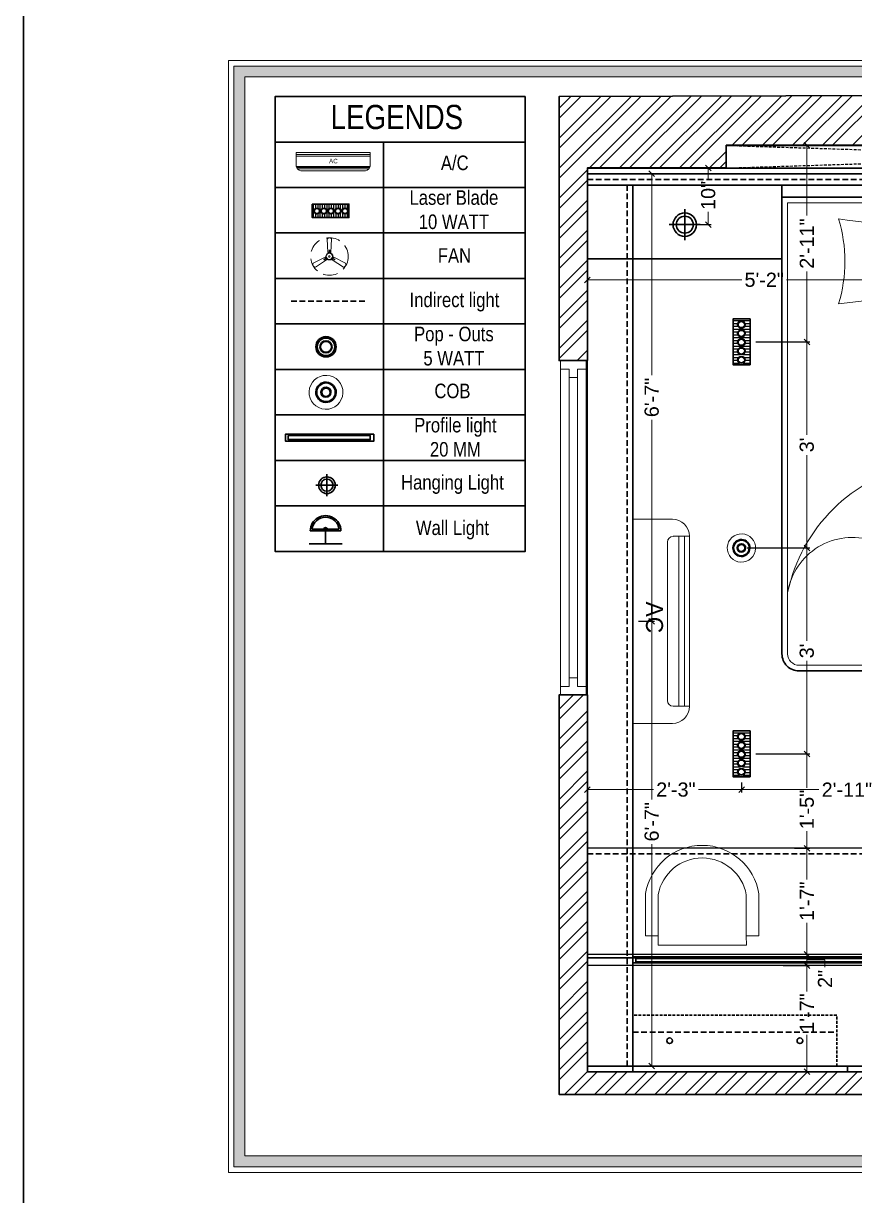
# Model space of a CAD drawing. Header units: millimetres. Extents: x 133760 to 136133, y -184957 to -182282.
# Drawn here: x 133760.1 to 133906.8, y -184269.1 to -184062.2 of the extents above; entities that cross this region are included whole.
import ezdxf

# ---------------------------------------------------------------- set-up
doc = ezdxf.new("R2010")
doc.units = ezdxf.units.MM
doc.header["$MEASUREMENT"] = 0
doc.header["$PDMODE"] = 35
for name, pattern in [('00 . GROUND FLOOR$0$DASHED', [0.75, 0.5, -0.25]), ('DASHED', [0.75, 0.5, -0.25]), ('DASHEDX2', [1.5, 1, -0.5])]:
    doc.linetypes.add(name, pattern=pattern)
doc.layers.get('Defpoints').update_dxf_attribs({"color": 220})
doc.layers.add('AR HATCH-7', color=7, linetype='Continuous')
for name, color, linetype, lineweight in [('dim05', 1, 'Continuous', 13), ('Dimension', 10, 'DASHEDX2', 20), ('Electrical', 84, 'Continuous', 30), ('ELEVATION ( SPIRAL STAIR )', 250, 'Continuous', 9), ('FUR1', 1, 'Continuous', 0), ('FURNITURE', 32, 'Continuous', 9), ('furniture 1', 32, 'Continuous', 30), ('GF FALSE CEILING', 6, 'Continuous', 35), ('SECOND FLOOR', 7, 'Continuous', 9), ('Text', 7, 'Continuous', 15), ('wall', 7, 'Continuous', 30)]:
    doc.layers.add(name, color=color, linetype=linetype, lineweight=lineweight)
doc.styles.add('Arial', font='arial.ttf')
doc.styles.get("Standard").update_dxf_attribs({"font": 'arial.ttf', "height": 6})
doc.styles.add('style4', font='ARIALN.TTF')
doc.styles.add('TEXT', font='eurr____.ttf')
doc.dimstyles.new('ISO-25', dxfattribs={"dimtxt": 2.5, "dimasz": 1, "dimexe": 0.5, "dimexo": 1, "dimtad": 0, "dimdec": 0, "dimlunit": 4, "dimtxsty": 'Arial', "dimblk": 'OBLIQUE', "dimcen": 2.5, "dimclrd": 1, "dimclre": 1, "dimclrt": 5, "dimadec": 0, "dimazin": 0, "dimtfac": 1, "dimtdec": 0, "dimtmove": 0, "dimatfit": 3, "dimfxl": 1, "dimtfillclr": 5, "dimlwd": -1, "dimarcsym": 0})

# ---------------------------------------------------------------- blocks, each defined once
blk = doc.blocks.new('ceili')
at = {"color": 9, "lineweight": 9, "true_color": 0xc7c8ca}
for points in [[(133614.58, -184321.39), (133614.58, -184322.84), (133664.41, -184322.84), (133664.41, -184321.39)], [(133626.28, -184322.84), (133626.28, -184323.79), (133652.72, -184323.79), (133652.72, -184322.84)]]:
    blk.add_lwpolyline(points, close=True, dxfattribs=at)
at = {"layer": 'ELEVATION ( SPIRAL STAIR )', "color": 9, "true_color": 0xc7c8ca}
blk.add_lwpolyline([(133674.11, -184317.31), (133707.11, -184317.31), (133707.11, -184316.31), (133674.11, -184316.31)], close=True, dxfattribs=at)
at = {"layer": 'FURNITURE', "color": 9, "linetype": '00 . GROUND FLOOR$0$DASHED', "lineweight": 25, "true_color": 0xc7c8ca}
for p, q in [((133585.54, -184165.31), (133710.54, -184161.31)), ((133585.54, -184161.31), (133710.54, -184165.31))]:
    blk.add_line(p, q, dxfattribs=at)
at = {"layer": 'FURNITURE', "color": 9, "lineweight": 30, "true_color": 0xc7c8ca}
for p, q in [((133709.56, -184165.31), (133709.56, -184216.31)), ((133569.04, -184168.31), (133569.04, -184324.81)), ((133561.04, -184181.31), (133595.37, -184181.31)), ((133675.46, -184181.31), (133710.54, -184181.31)), ((133710.56, -184186.3), (133709.56, -184186.3)), ((133710.56, -184187.3), (133709.56, -184187.3)), ((133710.56, -184216.31), (133710.56, -184186.3)), ((133710.56, -184215.31), (133709.56, -184215.31)), ((133709.56, -184216.31), (133710.56, -184216.31)), ((133710.58, -184309.78), (133611.56, -184309.78)), ((133670.66, -184309.81), (133670.66, -184323.81)), ((133674.11, -184324.81), (133674.11, -184316.81)), ((133674.11, -184316.81), (133707.11, -184316.81)), ((133707.11, -184316.81), (133707.11, -184324.81))]:
    blk.add_line(p, q, dxfattribs=at)
at = {"layer": 'FURNITURE', "color": 3, "linetype": 'DASHEDX2', "lineweight": 30}
for p, q in [((133561.04, -184167.31), (133697.56, -184167.31)), ((133568.04, -184323.81), (133568.04, -184168.31)), ((133561.04, -184286.34), (133710.63, -184286.34)), ((133569.04, -184317.81), (133605.04, -184317.81))]:
    blk.add_line(p, q, dxfattribs=at)
at = {"layer": 'FURNITURE', "color": 9, "true_color": 0xc7c8ca}
blk.add_line((133674.46, -184217.54), (133619.18, -184217.54), dxfattribs=at)
at = {"layer": 'FURNITURE', "color": 9, "lineweight": 30, "true_color": 0xc7c8ca}
for points in [[(133585.54, -184165.31), (133710.54, -184165.31), (133710.54, -184161.31), (133585.54, -184161.31)], [(133561.04, -184165.31), (133709.56, -184165.31), (133709.56, -184166.31), (133561.04, -184166.31)], [(133561.04, -184166.31), (133697.56, -184166.31), (133697.56, -184167.31), (133698.56, -184167.31), (133698.56, -184168.31), (133561.04, -184168.31)], [(133675.46, -184170.46), (133675.46, -184168.31), (133595.37, -184168.31), (133595.37, -184170.46)], [(133674.11, -184324.81), (133707.11, -184324.81), (133707.11, -184316.81), (133674.11, -184316.81)], [(133674.11, -184317.81), (133707.11, -184317.81), (133707.11, -184316.81), (133674.11, -184316.81)], [(133710.56, -184323.81), (133707.11, -184323.81), (133707.11, -184316.81), (133710.56, -184316.81)], [(133675.11, -184323.81), (133706.11, -184323.81), (133706.11, -184317.81), (133675.11, -184317.81)], [(133606.94, -184324.81), (133561.04, -184324.81), (133561.04, -184323.81), (133606.94, -184323.81)], [(133621.94, -184324.81), (133606.94, -184324.81), (133606.94, -184323.81), (133621.94, -184323.81)], [(133674.11, -184323.81), (133621.94, -184323.81), (133621.94, -184324.81), (133674.11, -184324.81)], [(133674.11, -184324.81), (133707.11, -184324.81), (133707.11, -184323.81), (133674.11, -184323.81)], [(133707.11, -184323.81), (133710.56, -184323.81), (133710.56, -184324.81), (133707.11, -184324.81)]]:
    blk.add_lwpolyline(points, close=True, dxfattribs=at)
for points in [[(133672.46, -184254.05), (133598.37, -184254.05, -0.414214), (133595.37, -184251.05), (133595.37, -184170.46), (133675.46, -184170.46), (133675.46, -184251.05, -0.414214)], [(133691.94, -184302.8), (133691.94, -184292.83, -0.414214), (133694.94, -184289.83), (133704.89, -184289.83, -0.414214), (133707.89, -184292.83), (133707.89, -184302.8, -0.414214), (133704.89, -184305.8), (133694.94, -184305.8, -0.414214)]]:
    blk.add_lwpolyline(points, format="xyb", close=True, dxfattribs=at)
at = {"layer": 'FURNITURE', "color": 9, "true_color": 0xc7c8ca}
for points in [[(133672.46, -184253.05), (133598.37, -184253.05, -0.414214), (133596.37, -184251.05), (133596.37, -184171.46), (133674.46, -184171.46), (133674.46, -184251.05, -0.414214)], [(133611.38, -184231.07, -0.527965), (133619.18, -184217.54, 0.296489), (133596.37, -184240.19, -0.459377), (133611.38, -184231.07)]]:
    blk.add_lwpolyline(points, format="xyb", close=True, dxfattribs=at)
at = {"layer": 'FURNITURE', "color": 9, "true_color": 0xc7c8ca, "elevation": -0.01}
for points in [[(133629.36, -184189.28, -0.100586), (133629.36, -184174.28, -0.075726), (133605.36, -184174.28, -0.148967), (133605.36, -184189.28, -0.074116)], [(133641.54, -184189.28, 0.100586), (133641.54, -184174.28, 0.075726), (133665.54, -184174.28, 0.148967), (133665.54, -184189.28, 0.074116)]]:
    blk.add_lwpolyline(points, format="xyb", close=True, dxfattribs=at)
at = {"layer": 'FURNITURE', "color": 9, "true_color": 0xc7c8ca, "flags": 128}
for points in [[(133589.07, -184300.78), (133591.29, -184300.78), (133591.29, -184293.4, 0.853613), (133571.29, -184293.35), (133571.29, -184300.78), (133573.52, -184300.78)], [(133589.07, -184298.56), (133589.07, -184300.78), (133589.07, -184293.58, 0.835758), (133573.52, -184293.54), (133573.52, -184298.56), (133573.52, -184300.78)]]:
    blk.add_lwpolyline(points, format="xyb", dxfattribs=at)
at = {"layer": 'FURNITURE', "color": 9, "true_color": 0xc7c8ca}
blk.add_lwpolyline([(133573.53, -184300.78), (133573.53, -184302.47), (133589.08, -184302.47), (133589.07, -184300.78)], dxfattribs=at)
at = {"layer": 'FURNITURE', "color": 9, "lineweight": 30, "true_color": 0xc7c8ca}
blk.add_lwpolyline([(133611.56, -184323.81), (133611.57, -184304.71), (133561.05, -184304.71), (133561.04, -184324.81), (133611.56, -184324.81), (133611.56, -184324.81)], dxfattribs=at)
at = {"layer": 'FURNITURE', "color": 9, "linetype": '00 . GROUND FLOOR$0$DASHED', "lineweight": 30, "true_color": 0xc7c8ca}
blk.add_lwpolyline([(133569.04, -184323.81), (133605.04, -184323.81), (133605.04, -184314.81), (133569.04, -184314.81)], close=True, dxfattribs=at)
at = {"layer": 'FURNITURE', "color": 9, "lineweight": 30, "true_color": 0xc7c8ca}
for centre in [(133575.54, -184319.31), (133598.54, -184319.31)]:
    blk.add_circle(centre, 0.5, dxfattribs=at)
at = {"layer": 'FURNITURE', "color": 9, "true_color": 0xc7c8ca}
for points in [[(133610.1, -184177.02, -0.01), (133610.87, -184178.44, -0.01), (133612.51, -184181.43, -0.01), (133611.06, -184184.55, -0.01), (133610.31, -184186.19, -0.01)], [(133610.75, -184177.02, -0.01), (133611.52, -184178.44, -0.01), (133613.15, -184181.43, -0.01), (133611.71, -184184.55, -0.01), (133610.95, -184186.19, -0.01)], [(133625.94, -184177.02, -0.01), (133625.17, -184178.44, -0.01), (133623.54, -184181.43, -0.01), (133624.98, -184184.55, -0.01), (133625.73, -184186.19, -0.01)], [(133626.58, -184177.02, -0.01), (133625.81, -184178.44, -0.01), (133624.18, -184181.43, -0.01), (133625.62, -184184.55, -0.01), (133626.38, -184186.19, -0.01)], [(133644.31, -184177.02, -0.01), (133645.09, -184178.44, -0.01), (133646.72, -184181.43, -0.01), (133645.28, -184184.55, -0.01), (133644.52, -184186.19, -0.01)], [(133644.96, -184177.02, -0.01), (133645.73, -184178.44, -0.01), (133647.36, -184181.43, -0.01), (133645.92, -184184.55, -0.01), (133645.16, -184186.19, -0.01)], [(133662.11, -184177.02, -0.01), (133661.34, -184178.44, -0.01), (133659.71, -184181.43, -0.01), (133661.15, -184184.55, -0.01), (133661.91, -184186.19, -0.01)], [(133662.76, -184177.02, -0.01), (133661.99, -184178.44, -0.01), (133660.36, -184181.43, -0.01), (133661.8, -184184.55, -0.01), (133662.56, -184186.19, -0.01)]]:
    blk.add_open_spline(points, degree=3, knots=[0, 0, 0, 0, 4.577917, 9.671137, 9.671137, 9.671137, 9.671137], dxfattribs=at)
blk = doc.blocks.new('_Oblique')
at = {"layer": 'wall', "color": 0, "lineweight": -2}
blk.add_line((-0.5, -0.5), (0.5, 0.5), dxfattribs=at)
blk = doc.blocks.new('*D19')
at = {"layer": 'Defpoints', "color": 0, "transparency": 16777216}
for p in [(133893.22, -184228.52), (133867.67, -184247.25), (133898.39, -184247.25)]:
    blk.add_point(p, dxfattribs=at)
at = {"layer": 'FURNITURE', "color": 1, "lineweight": -2, "transparency": 16777216}
for p, q in [((133894.22, -184228.52), (133898.89, -184228.52)), ((133868.67, -184247.25), (133898.89, -184247.25))]:
    blk.add_line(p, q, dxfattribs=at)
at = {"layer": 'FURNITURE', "color": 1, "transparency": 16777216}
for p, q in [((133898.39, -184228.52), (133898.39, -184233.06)), ((133898.39, -184247.25), (133898.39, -184240.72))]:
    blk.add_line(p, q, dxfattribs=at)
for p, rotation in [((133898.39, -184228.52), 90), ((133898.39, -184247.25), 270)]:
    blk.add_blockref('_Oblique', p, dxfattribs=dict(at, rotation=rotation))
at = {"layer": 'FURNITURE', "color": 5, "transparency": 16777216, "insert": (133898.39, -184236.89), "char_height": 2.5, "attachment_point": 5, "rotation": 90, "style": 'Arial'}
blk.add_mtext('1\'-7"', dxfattribs=at)
blk = doc.blocks.new('*D20')
at = {"layer": 'Defpoints', "color": 0, "transparency": 16777216}
for p in [(133886.84, -184154.81), (133898.39, -184154.81), (133888.36, -184191.14)]:
    blk.add_point(p, dxfattribs=at)
at = {"layer": 'FURNITURE', "color": 1, "lineweight": -2, "transparency": 16777216}
for p, q in [((133887.84, -184154.81), (133898.89, -184154.81)), ((133889.36, -184191.14), (133898.89, -184191.14))]:
    blk.add_line(p, q, dxfattribs=at)
at = {"layer": 'FURNITURE', "color": 1, "transparency": 16777216}
for p, q in [((133898.39, -184154.81), (133898.39, -184171.2)), ((133898.39, -184191.14), (133898.39, -184174.75))]:
    blk.add_line(p, q, dxfattribs=at)
for p, rotation in [((133898.39, -184154.81), 90), ((133898.39, -184191.14), 270)]:
    blk.add_blockref('_Oblique', p, dxfattribs=dict(at, rotation=rotation))
at = {"layer": 'FURNITURE', "color": 5, "transparency": 16777216, "insert": (133898.39, -184172.98), "char_height": 2.5, "attachment_point": 5, "rotation": 90, "style": 'Arial'}
blk.add_mtext("3'", dxfattribs=at)
blk = doc.blocks.new('*D21')
at = {"layer": 'Defpoints', "color": 0, "transparency": 16777216}
for p in [(133888.36, -184118.43), (133898.39, -184118.43), (133886.84, -184154.81)]:
    blk.add_point(p, dxfattribs=at)
at = {"layer": 'FURNITURE', "color": 1, "lineweight": -2, "transparency": 16777216}
for p, q in [((133889.36, -184118.43), (133898.89, -184118.43)), ((133887.84, -184154.81), (133898.89, -184154.81))]:
    blk.add_line(p, q, dxfattribs=at)
at = {"layer": 'FURNITURE', "color": 1, "transparency": 16777216}
for p, q in [((133898.39, -184118.43), (133898.39, -184134.85)), ((133898.39, -184154.81), (133898.39, -184138.4))]:
    blk.add_line(p, q, dxfattribs=at)
for p, rotation in [((133898.39, -184118.43), 90), ((133898.39, -184154.81), 270)]:
    blk.add_blockref('_Oblique', p, dxfattribs=dict(at, rotation=rotation))
at = {"layer": 'FURNITURE', "color": 5, "transparency": 16777216, "insert": (133898.39, -184136.62), "char_height": 2.5, "attachment_point": 5, "rotation": 90, "style": 'Arial'}
blk.add_mtext("3'", dxfattribs=at)
blk = doc.blocks.new('*D22')
at = {"layer": 'Defpoints', "color": 0, "transparency": 16777216}
for p in [(133888.36, -184083.75), (133898.39, -184083.75), (133888.36, -184118.43)]:
    blk.add_point(p, dxfattribs=at)
at = {"layer": 'FURNITURE', "color": 1, "lineweight": -2, "transparency": 16777216}
for p, q in [((133889.36, -184083.75), (133898.89, -184083.75)), ((133889.36, -184118.43), (133898.89, -184118.43))]:
    blk.add_line(p, q, dxfattribs=at)
at = {"layer": 'FURNITURE', "color": 1, "transparency": 16777216}
for p, q in [((133898.39, -184083.75), (133898.39, -184096.15)), ((133898.39, -184118.43), (133898.39, -184106.03))]:
    blk.add_line(p, q, dxfattribs=at)
for p, rotation in [((133898.39, -184083.75), 90), ((133898.39, -184118.43), 270)]:
    blk.add_blockref('_Oblique', p, dxfattribs=dict(at, rotation=rotation))
at = {"layer": 'FURNITURE', "color": 5, "transparency": 16777216, "insert": (133898.39, -184101.09), "char_height": 2.5, "attachment_point": 5, "rotation": 90, "style": 'Arial'}
blk.add_mtext('2\'-11"', dxfattribs=at)
blk = doc.blocks.new('*D24')
at = {"layer": 'Defpoints', "color": 0, "transparency": 16777216}
for p in [(133895.22, -184207.79), (133893.22, -184226.52), (133898.39, -184226.52)]:
    blk.add_point(p, dxfattribs=at)
at = {"layer": 'FURNITURE', "color": 1, "lineweight": -2, "transparency": 16777216}
for p, q in [((133896.22, -184207.79), (133898.89, -184207.79)), ((133894.22, -184226.52), (133898.89, -184226.52))]:
    blk.add_line(p, q, dxfattribs=at)
at = {"layer": 'FURNITURE', "color": 1, "transparency": 16777216}
for p, q in [((133898.39, -184207.79), (133898.39, -184213.32)), ((133898.39, -184226.52), (133898.39, -184220.98))]:
    blk.add_line(p, q, dxfattribs=at)
for p, rotation in [((133898.39, -184207.79), 90), ((133898.39, -184226.52), 270)]:
    blk.add_blockref('_Oblique', p, dxfattribs=dict(at, rotation=rotation))
at = {"layer": 'FURNITURE', "color": 5, "transparency": 16777216, "insert": (133898.39, -184217.15), "char_height": 2.5, "attachment_point": 5, "rotation": 90, "style": 'Arial'}
blk.add_mtext('1\'-7"', dxfattribs=at)
blk = doc.blocks.new('*D25')
at = {"layer": 'Defpoints', "color": 0, "transparency": 16777216}
for p in [(133886.86, -184195.18), (133886.86, -184197.46), (133859.67, -184200.06)]:
    blk.add_point(p, dxfattribs=at)
at = {"layer": 'FURNITURE', "color": 1, "lineweight": -2, "transparency": 16777216}
for p, q in [((133859.67, -184199.06), (133859.67, -184196.96)), ((133886.86, -184196.18), (133886.86, -184197.96))]:
    blk.add_line(p, q, dxfattribs=at)
at = {"layer": 'FURNITURE', "color": 1, "transparency": 16777216}
for p, q in [((133859.67, -184197.46), (133871.3, -184197.46)), ((133886.86, -184197.46), (133879.24, -184197.46))]:
    blk.add_line(p, q, dxfattribs=at)
at = {"layer": 'FURNITURE', "color": 1, "transparency": 16777216, "rotation": 180}
blk.add_blockref('_Oblique', (133859.67, -184197.46), dxfattribs=at)
at = {"layer": 'FURNITURE', "color": 1, "transparency": 16777216}
blk.add_blockref('_Oblique', (133886.86, -184197.46), dxfattribs=at)
at = {"layer": 'FURNITURE', "color": 5, "transparency": 16777216, "insert": (133875.27, -184197.46), "char_height": 2.5, "attachment_point": 5, "style": 'Arial'}
blk.add_mtext('2\'-3"', dxfattribs=at)
blk = doc.blocks.new('*D30')
at = {"layer": 'Defpoints', "color": 0, "transparency": 16777216}
for p in [(133922.05, -184191.14), (133886.86, -184195.18), (133922.05, -184197.46)]:
    blk.add_point(p, dxfattribs=at)
at = {"layer": 'FURNITURE', "color": 1, "lineweight": -2, "transparency": 16777216}
for p, q in [((133922.05, -184192.14), (133922.05, -184197.96)), ((133886.86, -184196.18), (133886.86, -184197.96))]:
    blk.add_line(p, q, dxfattribs=at)
at = {"layer": 'FURNITURE', "color": 1, "transparency": 16777216}
for p, q in [((133886.86, -184197.46), (133900.52, -184197.46)), ((133922.05, -184197.46), (133910.4, -184197.46))]:
    blk.add_line(p, q, dxfattribs=at)
at = {"layer": 'FURNITURE', "color": 1, "transparency": 16777216, "rotation": 180}
blk.add_blockref('_Oblique', (133886.86, -184197.46), dxfattribs=at)
at = {"layer": 'FURNITURE', "color": 1, "transparency": 16777216}
blk.add_blockref('_Oblique', (133922.05, -184197.46), dxfattribs=at)
at = {"layer": 'FURNITURE', "color": 5, "transparency": 16777216, "insert": (133905.46, -184197.46), "char_height": 2.5, "attachment_point": 5, "style": 'Arial'}
blk.add_mtext('2\'-11"', dxfattribs=at)
blk = doc.blocks.new('*D31')
at = {"layer": 'Defpoints', "color": 0, "transparency": 16777216}
for p in [(133888.36, -184191.14), (133895.22, -184207.79), (133898.39, -184207.79)]:
    blk.add_point(p, dxfattribs=at)
at = {"layer": 'FURNITURE', "color": 1, "lineweight": -2, "transparency": 16777216}
for p, q in [((133889.36, -184191.14), (133898.89, -184191.14)), ((133896.22, -184207.79), (133898.89, -184207.79))]:
    blk.add_line(p, q, dxfattribs=at)
at = {"layer": 'FURNITURE', "color": 1, "transparency": 16777216}
for p, q in [((133898.39, -184191.14), (133898.39, -184197.13)), ((133898.39, -184207.79), (133898.39, -184204.79))]:
    blk.add_line(p, q, dxfattribs=at)
for p, rotation in [((133898.39, -184191.14), 90), ((133898.39, -184207.79), 270)]:
    blk.add_blockref('_Oblique', p, dxfattribs=dict(at, rotation=rotation))
at = {"layer": 'FURNITURE', "color": 5, "transparency": 16777216, "insert": (133898.39, -184200.96), "char_height": 2.5, "attachment_point": 5, "rotation": 90, "style": 'Arial'}
blk.add_mtext('1\'-5"', dxfattribs=at)
blk = doc.blocks.new('*D32')
at = {"layer": 'Defpoints', "color": 0, "transparency": 16777216}
for p in [(133867.67, -184088.75), (133867.67, -184167.75), (133871.01, -184167.75)]:
    blk.add_point(p, dxfattribs=at)
at = {"layer": 'FURNITURE', "color": 1, "lineweight": -2, "transparency": 16777216}
for p, q in [((133868.67, -184088.75), (133871.51, -184088.75)), ((133868.67, -184167.75), (133871.51, -184167.75))]:
    blk.add_line(p, q, dxfattribs=at)
at = {"layer": 'FURNITURE', "color": 1, "transparency": 16777216}
for p, q in [((133871.01, -184088.75), (133871.01, -184124.3)), ((133871.01, -184167.75), (133871.01, -184132.21))]:
    blk.add_line(p, q, dxfattribs=at)
for p, rotation in [((133871.01, -184088.75), 90), ((133871.01, -184167.75), 270)]:
    blk.add_blockref('_Oblique', p, dxfattribs=dict(at, rotation=rotation))
at = {"layer": 'FURNITURE', "color": 5, "transparency": 16777216, "insert": (133871.01, -184128.25), "char_height": 2.5, "attachment_point": 5, "rotation": 90, "style": 'Arial'}
blk.add_mtext('6\'-7"', dxfattribs=at)
blk = doc.blocks.new('*D34')
at = {"layer": 'Defpoints', "color": 0, "transparency": 16777216}
for p in [(133867.67, -184167.75), (133867.67, -184246.25), (133871.01, -184246.25)]:
    blk.add_point(p, dxfattribs=at)
at = {"layer": 'FURNITURE', "color": 1, "lineweight": -2, "transparency": 16777216}
for p, q in [((133868.67, -184167.75), (133871.51, -184167.75)), ((133868.67, -184246.25), (133871.51, -184246.25))]:
    blk.add_line(p, q, dxfattribs=at)
at = {"layer": 'FURNITURE', "color": 1, "transparency": 16777216}
for p, q in [((133871.01, -184167.75), (133871.01, -184199.17)), ((133871.01, -184246.25), (133871.01, -184207.08))]:
    blk.add_line(p, q, dxfattribs=at)
for p, rotation in [((133871.01, -184167.75), 90), ((133871.01, -184246.25), 270)]:
    blk.add_blockref('_Oblique', p, dxfattribs=dict(at, rotation=rotation))
at = {"layer": 'FURNITURE', "color": 5, "transparency": 16777216, "insert": (133871.01, -184203.13), "char_height": 2.5, "attachment_point": 5, "rotation": 90, "style": 'Arial'}
blk.add_mtext('6\'-7"', dxfattribs=at)
blk = doc.blocks.new('*D47')
at = {"layer": 'Defpoints', "color": 0, "transparency": 16777216}
for p in [(133876.84, -184087.75), (133880.98, -184087.75), (133876.84, -184097.75)]:
    blk.add_point(p, dxfattribs=at)
at = {"layer": 'FURNITURE', "color": 1, "lineweight": -2, "transparency": 16777216}
for p, q in [((133877.84, -184087.75), (133881.48, -184087.75)), ((133877.84, -184097.75), (133881.48, -184097.75))]:
    blk.add_line(p, q, dxfattribs=at)
at = {"layer": 'FURNITURE', "color": 1, "transparency": 16777216}
for p, q in [((133880.98, -184087.75), (133880.98, -184089.67)), ((133880.98, -184097.75), (133880.98, -184095.5))]:
    blk.add_line(p, q, dxfattribs=at)
for p, rotation in [((133880.98, -184087.75), 90), ((133880.98, -184097.75), 270)]:
    blk.add_blockref('_Oblique', p, dxfattribs=dict(at, rotation=rotation))
at = {"layer": 'FURNITURE', "color": 5, "transparency": 16777216, "insert": (133880.98, -184092.59), "char_height": 2.5, "attachment_point": 5, "rotation": 90, "style": 'Arial'}
blk.add_mtext('10"', dxfattribs=at)
blk = doc.blocks.new('*D117')
at = {"layer": 'Defpoints', "color": 0, "transparency": 16777216}
for p in [(133893.22, -184226.52), (133894.22, -184228.52), (133898.39, -184228.52)]:
    blk.add_point(p, dxfattribs=at)
at = {"layer": 'FURNITURE', "color": 1, "lineweight": -2, "transparency": 16777216}
for p, q in [((133894.22, -184226.52), (133898.89, -184226.52)), ((133895.22, -184228.52), (133898.89, -184228.52))]:
    blk.add_line(p, q, dxfattribs=at)
at = {"layer": 'FURNITURE', "color": 1, "transparency": 16777216}
for p, q in [((133898.39, -184226.52), (133898.39, -184228.52)), ((133898.39, -184227.52), (133901.59, -184227.52)), ((133901.59, -184227.52), (133901.59, -184228.77))]:
    blk.add_line(p, q, dxfattribs=at)
for p, rotation in [((133898.39, -184226.52), 90), ((133898.39, -184228.52), 270)]:
    blk.add_blockref('_Oblique', p, dxfattribs=dict(at, rotation=rotation))
at = {"layer": 'FURNITURE', "color": 5, "transparency": 16777216, "insert": (133901.59, -184230.86), "char_height": 2.5, "attachment_point": 5, "rotation": 90, "style": 'Arial'}
blk.add_mtext('2"', dxfattribs=at)
blk = doc.blocks.new('zw$7A8B')
at = {"layer": 'Electrical', "lineweight": 9}
for p, q in [((0, 12), (0, 2.9)), ((0.28, 2.07), (47.72, 2.07)), ((0.81, 1.24), (47.19, 1.24)), ((3.04, 0), (44.96, 0))]:
    blk.add_line(p, q, dxfattribs=at)
at = {"layer": 'Electrical', "lineweight": 9, "ltscale": 2}
for p, q in [((0, 12), (48, 12)), ((0, 2.9), (0, 12)), ((48, 12), (48, 2.9)), ((48, 2.9), (0, 2.9))]:
    blk.add_line(p, q, dxfattribs=at)
at = {"layer": 'Electrical', "lineweight": 9, "ltscale": 15}
for p, q in [((0, 10.69), (48, 10.69)), ((0, 9.53), (48, 9.53))]:
    blk.add_line(p, q, dxfattribs=at)
at = {"layer": 'Electrical', "lineweight": 9}
for centre, start, end in [((3.61, 3.64), 191.54791, 261.14859), ((44.39, 3.64), 278.85141, 348.45209)]:
    blk.add_arc(centre, 3.68, start, end, dxfattribs=at)
at = {"layer": 'Electrical', "ltscale": 10, "insert": (21.28, 7.81), "char_height": 2.929, "width": 6.7046, "attachment_point": 1}
blk.add_mtext('AC', dxfattribs=at)
blk = doc.blocks.new('li')
at = {"layer": 'Electrical', "lineweight": 25, "true_color": 0x000000}
h = blk.add_hatch(dxfattribs=at)
h.set_pattern_fill('ANSI31', color=18, scale=1.869852, angle=225)
h.set_pattern_definition([(270, (40635.46509, -51051.5062), (0.2337314993, -1e-16), [])])
h.paths.add_polyline_path([(34561.47, -41249.82), (34561.88, -41249.33, -0.675401), (34562.09, -41248.79, -0.15536), (34562.27, -41248.85), (34562.56, -41248.5), (34562.56, -41248.42), (34558.78, -41248.42), (34558.78, -41249.82)])
h.paths.add_polyline_path([(34559.19, -41249.41, -1), (34559.19, -41248.79, -1)], flags=16)
h.paths.add_polyline_path([(34559.91, -41248.79, -1), (34559.91, -41249.41, -1)], flags=16)
h.paths.add_polyline_path([(34559.19, -41249.35, -1), (34559.19, -41248.86, -1)], flags=0)
h.paths.add_polyline_path([(34559.91, -41248.86, -1), (34559.91, -41249.35, -1)], flags=0)
h.paths.add_polyline_path([(34560.64, -41248.79, -1), (34560.64, -41249.41, -1)], flags=16)
h.paths.add_polyline_path([(34560.64, -41248.86, -1), (34560.64, -41249.35, -1)], flags=0)
h.paths.add_polyline_path([(34561.37, -41248.79, -1), (34561.37, -41249.41, -1)], flags=16)
h.paths.add_polyline_path([(34561.37, -41248.86, -1), (34561.37, -41249.35, -1)], flags=0)
h.paths.add_polyline_path([(34561.88, -41249.33), (34561.47, -41249.82), (34562.56, -41249.82), (34562.56, -41248.5), (34562.27, -41248.85, -0.731062), (34562.09, -41249.41, -0.193744)], flags=17)
at = {"layer": 'Electrical', "color": 240, "true_color": 0xed1f24}
blk.add_lwpolyline([(34562.56, -41249.82), (34558.78, -41249.82), (34558.78, -41248.42), (34562.56, -41248.42)], close=True, dxfattribs=at)
at = {"layer": 'Electrical', "color": 18, "lineweight": 25, "true_color": 0x000000}
for centre, radius in [((34559.19, -41249.1), 0.31), ((34559.19, -41249.1), 0.248), ((34559.91, -41249.1), 0.31), ((34559.91, -41249.1), 0.248), ((34560.64, -41249.1), 0.31), ((34560.64, -41249.1), 0.248), ((34561.37, -41249.1), 0.31), ((34561.37, -41249.1), 0.248), ((34562.09, -41249.1), 0.31), ((34562.09, -41249.1), 0.248)]:
    blk.add_circle(centre, radius, dxfattribs=at)
blk = doc.blocks.new('3we')
at = {"layer": 'Electrical', "color": 18, "ltscale": 8, "true_color": 0x000000}
for radius in [1.5, 1.3, 0.904, 0.804]:
    blk.add_circle((56069.75, 46700.94), radius, dxfattribs=at)
blk = doc.blocks.new('e')
at = {"layer": 'Electrical', "color": 5, "lineweight": 5, "ltscale": 8}
blk.add_ellipse((3359159.59, -519086.24), major_axis=(1.69, -1.84), ratio=1, start_param=-0.785398, end_param=5.497787, dxfattribs=at)
at = {"layer": 'Electrical', "color": 5, "ltscale": 8}
for major_axis, start_param, end_param in [((1.02, -1.1), -0.785398, 5.497787), ((-1.01, -0.93), 0.785398, 7.068583), ((-0.544, -0.501), 0.785398, 7.068583), ((-0.453, -0.417), 0.785398, 7.068583)]:
    blk.add_ellipse((3359159.59, -519086.24), major_axis=major_axis, ratio=1, start_param=start_param, end_param=end_param, dxfattribs=at)
blk = doc.blocks.new('*D267')
at = {"layer": 'Defpoints', "color": 0, "transparency": 16777216}
for p in [(133859.67, -184108.24), (133922.05, -184107.49), (133922.05, -184111.09)]:
    blk.add_point(p, dxfattribs=at)
at = {"layer": 'FURNITURE', "color": 1, "lineweight": -2, "transparency": 16777216}
for p, q in [((133859.67, -184107.24), (133859.67, -184106.99)), ((133922.05, -184110.09), (133922.05, -184106.99))]:
    blk.add_line(p, q, dxfattribs=at)
at = {"layer": 'FURNITURE', "color": 1, "transparency": 16777216}
for p, q in [((133859.67, -184107.49), (133886.91, -184107.49)), ((133922.05, -184107.49), (133894.81, -184107.49))]:
    blk.add_line(p, q, dxfattribs=at)
at = {"layer": 'FURNITURE', "color": 1, "transparency": 16777216, "rotation": 180}
blk.add_blockref('_Oblique', (133859.67, -184107.49), dxfattribs=at)
at = {"layer": 'FURNITURE', "color": 1, "transparency": 16777216}
blk.add_blockref('_Oblique', (133922.05, -184107.49), dxfattribs=at)
at = {"layer": 'FURNITURE', "color": 5, "transparency": 16777216, "insert": (133890.86, -184107.49), "char_height": 2.5, "attachment_point": 5, "style": 'Arial'}
blk.add_mtext('5\'-2"', dxfattribs=at)
blk = doc.blocks.new('A$C2E9001B6')
at = {"layer": 'Electrical', "ltscale": 10}
for p, q in [((0, 5), (5.83, 5)), ((2.92, 2.71), (2.92, 5)), ((0.21, 2.71), (5.62, 2.71)), ((0.51, 2.42), (5.32, 2.42))]:
    blk.add_line(p, q, dxfattribs=at)
at = {"layer": 'Electrical', "ltscale": 10, "extrusion": (0, 0, -1)}
for centre, major_axis, start_param, end_param in [((2.92, 2.71), (-1.91, 1.91), 2.356194, 5.497787), ((2.92, 2.71), (1.71, 1.71), 0.902965, 3.809424), ((2.92, 2.43), (-0.223, 0.223), 2.378522, 5.47546)]:
    blk.add_ellipse(centre, major_axis=major_axis, ratio=1, start_param=start_param, end_param=end_param, dxfattribs=at)

msp = doc.modelspace()

# ---------------------------------------------------------------- hatches: boundary and pattern name
at = {"layer": 'AR HATCH-7', "lineweight": 0, "true_color": 0x939598, "transparency": 33554687}
h = msp.add_hatch(dxfattribs=at)
h.set_pattern_fill('ANSI32', color=252, scale=10)
h.set_pattern_definition([(45, (3e-11, -486.8782), (-2.65165043, 2.65165043), []), (45, (1.7678, -486.8782), (-2.65165043, 2.65165043), [])])
h.paths.add_polyline_path([(134014.64, -184074.69), (133854.67, -184075.14), (133854.67, -184121.75), (133859.67, -184121.75), (133859.67, -184087.75), (133884.17, -184087.75), (133884.17, -184083.75), (134009.17, -184083.75), (134009.19, -184108.75), (134009.19, -184108.75), (134009.19, -184109.76), (134014.19, -184109.73)])
h.paths.add_polyline_path([(133859.67, -184180.75), (133854.67, -184180.75), (133854.67, -184251.25), (134014.21, -184251.25), (134014.26, -184206.75), (134009.26, -184206.79), (134009.19, -184247.25), (133910.19, -184247.25), (133910.19, -184247.25), (133859.67, -184247.25), (133859.68, -184227.16)])
h.paths.add_polyline_path([(134014.19, -184137.72), (134009.19, -184137.75), (134009.19, -184173.76), (134014.19, -184173.72)])
at = {"layer": 'Dimension', "true_color": 0xd39e00, "transparency": 33554687}
h = msp.add_hatch(color=42, dxfattribs=at)
h.paths.add_polyline_path([(133797.27, -184069.75), (133797.27, -184264.05), (134073.32, -184264.05), (134073.32, -184069.75)])
h.paths.add_polyline_path([(133799.21, -184071.68), (134071.38, -184071.68), (134071.38, -184262.11), (133799.21, -184262.11)], flags=16)
at = {"layer": 'Electrical', "lineweight": 25, "true_color": 0x000000}
h = msp.add_hatch(dxfattribs=at)
h.set_pattern_fill('ANSI31', color=18, scale=4, angle=315)
h.set_pattern_definition([(360, (154856.2026, -171123.19107), (2e-16, 0.5), [])])
h.paths.add_polyline_path([(133888.36, -184116.71), (133887.31, -184115.84, -0.675401), (133886.17, -184115.39, -0.15536), (133886.3, -184115), (133885.55, -184114.38), (133885.36, -184114.38), (133885.36, -184122.47), (133888.36, -184122.47)])
h.paths.add_polyline_path([(133887.5, -184121.61, -1), (133886.17, -184121.61, -1)], flags=16)
h.paths.add_polyline_path([(133886.17, -184120.05, -1), (133887.5, -184120.05, -1)], flags=16)
h.paths.add_polyline_path([(133887.37, -184121.61, -1), (133886.31, -184121.61, -1)], flags=0)
h.paths.add_polyline_path([(133886.31, -184120.05, -1), (133887.37, -184120.05, -1)], flags=0)
h.paths.add_polyline_path([(133886.17, -184118.5, -1), (133887.5, -184118.5, -1)], flags=16)
h.paths.add_polyline_path([(133886.31, -184118.5, -1), (133887.37, -184118.5, -1)], flags=0)
h.paths.add_polyline_path([(133886.17, -184116.94, -1), (133887.5, -184116.94, -1)], flags=16)
h.paths.add_polyline_path([(133886.31, -184116.94, -1), (133887.37, -184116.94, -1)], flags=0)
h.paths.add_polyline_path([(133887.31, -184115.84), (133888.36, -184116.71), (133888.36, -184114.38), (133885.55, -184114.38), (133886.3, -184115, -0.731062), (133887.5, -184115.39, -0.193744)], flags=17)
h = msp.add_hatch(dxfattribs=at)
h.set_pattern_fill('ANSI31', color=18, scale=4, angle=315)
h.set_pattern_definition([(360, (154856.2026, -171195.9027), (2e-16, 0.5), [])])
h.paths.add_polyline_path([(133888.36, -184189.42), (133887.31, -184188.56, -0.675401), (133886.17, -184188.1, -0.15536), (133886.3, -184187.71), (133885.55, -184187.09), (133885.36, -184187.09), (133885.36, -184195.18), (133888.36, -184195.18)])
h.paths.add_polyline_path([(133887.5, -184194.32, -1), (133886.17, -184194.32, -1)], flags=16)
h.paths.add_polyline_path([(133886.17, -184192.76, -1), (133887.5, -184192.76, -1)], flags=16)
h.paths.add_polyline_path([(133887.37, -184194.32, -1), (133886.31, -184194.32, -1)], flags=0)
h.paths.add_polyline_path([(133886.31, -184192.76, -1), (133887.37, -184192.76, -1)], flags=0)
h.paths.add_polyline_path([(133886.17, -184191.21, -1), (133887.5, -184191.21, -1)], flags=16)
h.paths.add_polyline_path([(133886.31, -184191.21, -1), (133887.37, -184191.21, -1)], flags=0)
h.paths.add_polyline_path([(133886.17, -184189.65, -1), (133887.5, -184189.65, -1)], flags=16)
h.paths.add_polyline_path([(133886.31, -184189.65, -1), (133887.37, -184189.65, -1)], flags=0)
h.paths.add_polyline_path([(133887.31, -184188.56), (133888.36, -184189.42), (133888.36, -184187.09), (133885.55, -184187.09), (133886.3, -184187.71, -0.731062), (133887.5, -184188.1, -0.193744)], flags=17)

# ---------------------------------------------------------------- linework, layer by layer
at = {"layer": 'Dimension', "color": 42, "linetype": 'Continuous', "true_color": 0xd39e00, "transparency": 33554687}
for points in [[(133796.3, -184068.78), (134074.29, -184068.78), (134074.29, -184265.02), (133796.3, -184265.02)], [(133797.27, -184069.75), (134073.32, -184069.75), (134073.32, -184264.05), (133797.27, -184264.05)], [(133799.21, -184071.68), (134071.38, -184071.68), (134071.38, -184262.11), (133799.21, -184262.11)]]:
    msp.add_lwpolyline(points, close=True, dxfattribs=at)
at = {"layer": 'Electrical', "color": 0}
for p, q in [((133804.53, -184083.17), (133848.67, -184083.17)), ((133823.68, -184083.17), (133823.68, -184155.41)), ((133804.53, -184091.19), (133848.67, -184091.19)), ((133804.53, -184099.22), (133848.67, -184099.22)), ((133804.53, -184107.25), (133848.67, -184107.25)), ((133804.53, -184115.27), (133848.67, -184115.27)), ((133804.53, -184123.3), (133848.67, -184123.3)), ((133804.53, -184131.33), (133848.67, -184131.33)), ((133804.53, -184139.35), (133848.67, -184139.35)), ((133804.53, -184147.38), (133848.67, -184147.38))]:
    msp.add_line(p, q, dxfattribs=at)
at = {"layer": 'Electrical'}
for p, q in [((133876.84, -184095.01), (133876.84, -184100.5)), ((133879.58, -184097.75), (133874.1, -184097.75)), ((133813.68, -184141.77, 0.09), (133813.68, -184145.69, 0.09)), ((133815.63, -184143.73, 0.09), (133811.72, -184143.73, 0.09))]:
    msp.add_line(p, q, dxfattribs=at)
at = {"layer": 'Electrical', "lineweight": 15, "ltscale": 20}
for p, q in [((133813.72, -184100.29), (133813.84, -184102.63)), ((133814.39, -184102.63), (133814.51, -184100.29)), ((133814.05, -184102.74), (133814.05, -184102.3)), ((133814.19, -184102.3), (133814.19, -184102.74)), ((133813.34, -184103.49), (133811.26, -184104.55)), ((133811.65, -184105.24), (133813.62, -184103.96)), ((133813.17, -184103.83), (133813.55, -184103.61)), ((133813.62, -184103.73), (133813.23, -184103.95)), ((133814.61, -184103.96), (133816.58, -184105.24)), ((133815, -184103.95), (133814.62, -184103.73)), ((133814.68, -184103.61), (133815.07, -184103.83)), ((133816.98, -184104.55), (133814.89, -184103.49))]:
    msp.add_line(p, q, dxfattribs=at)
at = {"layer": 'Electrical', "lineweight": 15}
for p, q in [((133873.79, -184181.75), (133873.79, -184153.76)), ((133875.8, -184182.75), (133875.8, -184152.75)), ((133876.8, -184182.75), (133876.8, -184152.75))]:
    msp.add_line(p, q, dxfattribs=at)
at = {"layer": 'Electrical', "color": 0}
msp.add_lwpolyline([(133848.67, -184075.14), (133804.53, -184075.14), (133804.53, -184155.41), (133848.67, -184155.41)], close=True, dxfattribs=at)
at = {"layer": 'Electrical', "color": 240, "true_color": 0xed1f24}
for points in [[(133888.36, -184114.38), (133888.36, -184122.47), (133885.36, -184122.47), (133885.36, -184114.38)], [(133888.36, -184187.09), (133888.36, -184195.18), (133885.36, -184195.18), (133885.36, -184187.09)]]:
    msp.add_lwpolyline(points, close=True, dxfattribs=at)
at = {"layer": 'Electrical', "color": 7, "lineweight": 30, "elevation": -0.15}
msp.add_lwpolyline([(133821.95, -184134.71), (133806.37, -184134.71), (133806.37, -184135.97), (133821.95, -184135.97)], close=True, dxfattribs=at)
at = {"layer": 'Electrical', "color": 175, "lineweight": 30, "ltscale": 8, "true_color": 0x4554a5, "elevation": -0.15}
for points in [[(133806.84, -184135.7), (133806.84, -184134.96), (133821.33, -184134.96), (133821.33, -184135.7)], [(133806.86, -184135.68), (133806.86, -184134.98), (133821.31, -184134.98), (133821.31, -184135.68)]]:
    msp.add_lwpolyline(points, close=True, dxfattribs=at)
at = {"layer": 'Electrical', "lineweight": 15}
for points in [[(133874.65, -184185.77), (133867.67, -184185.77), (133867.67, -184149.74), (133874.65, -184149.74)], [(133874.8, -184152.75), (133877.66, -184152.75), (133877.66, -184182.75), (133874.8, -184182.75)], [(133877.66, -184182.75), (133877.66, -184182.75), (133877.66, -184152.75)]]:
    msp.add_lwpolyline(points, dxfattribs=at)
at = {"layer": 'Electrical', "color": 7, "lineweight": 30}
msp.add_lwpolyline([(133867.67, -184228.05), (134009.22, -184228.05), (134009.22, -184226.99), (133867.67, -184226.99)], close=True, dxfattribs=at)
at = {"layer": 'Electrical', "color": 175, "lineweight": 30, "ltscale": 8, "true_color": 0x4554a5}
for points in [[(134008.83, -184227.22), (134008.83, -184227.84), (133868.18, -184227.84), (133868.18, -184227.22)], [(134008.81, -184227.24), (134008.81, -184227.82), (133868.2, -184227.82), (133868.2, -184227.24)]]:
    msp.add_lwpolyline(points, close=True, dxfattribs=at)
at = {"layer": 'Electrical'}
for centre, radius in [((133876.84, -184097.75), 2.06), ((133876.84, -184097.75), 1.5), ((133813.68, -184143.73, 0.09), 1.47), ((133813.68, -184143.73, 0.09), 1.07)]:
    msp.add_circle(centre, radius, dxfattribs=at)
at = {"layer": 'Electrical', "linetype": 'DASHED', "lineweight": 15, "ltscale": 5}
msp.add_circle((133814.12, -184103.36), 3.31, dxfattribs=at)
at = {"layer": 'Electrical', "color": 18, "lineweight": 25, "true_color": 0x000000}
for centre, radius in [((133886.84, -184115.39), 0.662), ((133886.84, -184115.39), 0.53), ((133886.84, -184116.94), 0.662), ((133886.84, -184116.94), 0.53), ((133886.84, -184118.5), 0.662), ((133886.84, -184118.5), 0.53), ((133886.84, -184120.05), 0.662), ((133886.84, -184121.61), 0.662), ((133886.84, -184120.05), 0.53), ((133886.84, -184121.61), 0.53), ((133886.84, -184188.1), 0.662), ((133886.84, -184189.65), 0.662), ((133886.84, -184188.1), 0.53), ((133886.84, -184189.65), 0.53), ((133886.84, -184191.21), 0.662), ((133886.84, -184191.21), 0.53), ((133886.84, -184192.76), 0.662), ((133886.84, -184192.76), 0.53), ((133886.84, -184194.32), 0.662), ((133886.84, -184194.32), 0.53)]:
    msp.add_circle(centre, radius, dxfattribs=at)
at = {"layer": 'Electrical', "lineweight": 15}
for centre, start, end in [((133874.65, -184152.75), 0, 90), ((133874.65, -184182.75), 270, 0)]:
    msp.add_arc(centre, 3.01, start, end, dxfattribs=at)
at = {"layer": 'Electrical', "lineweight": 15, "ltscale": 20}
for centre, major_axis, start_param, end_param in [((133814.12, -184100.51), (0.323, 0.323), -0.272136, 1.842967), ((133814.12, -184102.32), (0.0518, 0.0518), -0.465536, 1.983618), ((133811.65, -184104.78), (0.323, -0.323), 3.393055, 5.508159), ((133813.22, -184103.88), (0.0518, -0.0518), 3.199655, 5.648809), ((133813.35, -184103.56), (0.0526, -0.0526), 0.978238, 2.373008), ((133813.75, -184103.57), (0.235, -0.235), 3.855511, 4.241762), ((133814.12, -184103.36), (0.438, -0.438), 3.14161, 9.424795), ((133813.75, -184103.57), (0.235, -0.235), 4.659452, 5.045703), ((133814.12, -184103.36), (0.39, -0.39), 1.749190548672175e-05, 6.283202799085073), ((133813.56, -184103.93), (0.0526, 0.0526), -1.325776, 0.068994), ((133813.91, -184102.59), (0.0526, 0.0526), 2.863014, 4.257784), ((133814.12, -184102.93), (0.235, -0.235), 2.565057, 2.951308), ((133814.12, -184103.36), (0.0974, 0.0974), 1.570814, 7.853999), ((133814.12, -184102.93), (0.235, 0.235), 0.19032, 0.57657), ((133814.33, -184102.59), (0.0526, -0.0526), 5.167028, 6.561799), ((133814.68, -184103.93), (0.0526, -0.0526), 3.072633, 4.467404), ((133814.48, -184103.57), (0.235, 0.235), 4.37911, 4.765361), ((133814.48, -184103.57), (0.235, 0.235), 5.183051, 5.569301), ((133814.89, -184103.56), (0.0526, -0.0526), 2.339416, 3.734186), ((133815.01, -184103.88), (0.0518, 0.0518), 3.723254, 6.172408), ((133816.58, -184104.78), (0.323, -0.323), 5.48745, 7.602554)]:
    msp.add_ellipse(centre, major_axis=major_axis, ratio=1, start_param=start_param, end_param=end_param, dxfattribs=at)
at = {"layer": 'Electrical', "lineweight": 15, "extrusion": (0, 0, -1)}
for centre, start_param, end_param in [((133874.8, -184153.76), -0.785398, 0.785398), ((133874.8, -184181.75), 3.926991, 5.497787)]:
    msp.add_ellipse(centre, major_axis=(-0.71, 0.71), ratio=1, start_param=start_param, end_param=end_param, dxfattribs=at)
at = {"layer": 'Electrical', "color": 5, "lineweight": 5, "ltscale": 8}
msp.add_ellipse((133886.84, -184154.81), major_axis=(1.69, -1.84), ratio=1, start_param=-0.785398, end_param=5.497787, dxfattribs=at)
at = {"layer": 'Electrical', "color": 5, "ltscale": 8}
for major_axis, start_param, end_param in [((1.02, -1.1), -0.785398, 5.497787), ((-1.01, -0.93), 0.785398, 7.068583), ((-0.544, -0.501), 0.785398, 7.068583), ((-0.453, -0.417), 0.785398, 7.068583)]:
    msp.add_ellipse((133886.84, -184154.81), major_axis=major_axis, ratio=1, start_param=start_param, end_param=end_param, dxfattribs=at)
at = {"layer": 'FURNITURE', "color": 3, "linetype": 'DASHEDX2', "lineweight": 30}
msp.add_line((133807.36, -184111.25), (133820.68, -184111.25), dxfattribs=at)
at = {"layer": 'FURNITURE', "color": 3, "lineweight": 30}
msp.add_lwpolyline([(133760.11, -183815.68), (134732.43, -183815.68), (134732.43, -184956.93), (133760.11, -184956.93)], close=True, dxfattribs=at)
at = {"layer": 'GF FALSE CEILING', "lineweight": 25}
for points in [[(133859.67, -184087.75), (133884.17, -184087.75), (133884.17, -184083.75), (134009.17, -184083.75), (134009.26, -184207.79), (133859.67, -184207.79)], [(133859.67, -184226.52), (134009.22, -184226.52), (134009.22, -184228.52), (133859.67, -184228.52)]]:
    msp.add_lwpolyline(points, close=True, dxfattribs=at)
at = {"layer": 'SECOND FLOOR'}
msp.add_lwpolyline([(133854.92, -184121.75), (133854.92, -184123.25), (133856.42, -184123.25), (133856.42, -184124.75), (133857.92, -184124.75), (133857.92, -184177.75), (133856.42, -184177.75), (133856.42, -184179.25), (133854.92, -184179.25), (133854.92, -184180.75), (133859.42, -184180.75), (133859.42, -184179.25), (133857.92, -184179.25), (133857.92, -184177.75), (133856.42, -184177.75), (133856.42, -184124.75), (133857.92, -184124.75), (133857.92, -184123.25), (133859.42, -184123.25), (133859.42, -184121.75), (133854.92, -184121.75), (133854.92, -184180.75), (133859.42, -184180.75), (133859.42, -184121.75)], close=True, dxfattribs=at)
at = {"layer": 'wall', "lineweight": 30}
msp.add_lwpolyline([(134009.17, -184083.75), (133884.17, -184083.75), (133884.17, -184087.75), (133859.67, -184087.75), (133859.67, -184121.75), (133854.67, -184121.75), (133854.67, -184075.14), (134014.64, -184074.69), (134014.19, -184109.73), (134009.19, -184109.76), (134009.17, -184083.75)], dxfattribs=at)
msp.add_lwpolyline([(134009.26, -184206.79), (134009.19, -184247.25), (133859.67, -184247.25), (133859.67, -184180.75), (133854.67, -184180.75), (133854.67, -184251.25), (134014.21, -184251.25), (134014.26, -184206.75)], close=True, dxfattribs=at)

# ---------------------------------------------------------------- block references
at = {"xscale": 0.2717239830890407, "yscale": 0.2717239830890407, "zscale": 0.2717239830890407}
msp.add_blockref('zw$7A8B', (133808.26, -184088.25), dxfattribs=at)
at = {"transparency": 33554687, "rotation": 180}
msp.add_blockref('A$C2E9001B6', (133816.36, -184149.09), dxfattribs=at)
at = {"layer": 'dim05', "xscale": 1.197007844866088, "yscale": 1.197007844866088, "zscale": 1.197007844866088}
for name, p in [('3we', (66697.58, -240020.7)), ('e', (-3887126.87, 437222.97))]:
    msp.add_blockref(name, p, dxfattribs=at)
at = {"layer": 'FURNITURE', "lineweight": 30}
msp.add_blockref('ceili', (298.63, 77.55), dxfattribs=at)
at = {"layer": 'furniture 1', "xscale": 1.709916725903426, "yscale": 1.709916725903426, "zscale": 1.709916725903426, "rotation": 180}
msp.add_blockref('li', (192910.2, -254627.87), dxfattribs=at)

# ---------------------------------------------------------------- texts
at = {"layer": 'FUR1', "color": 1, "attachment_point": 5, "style": 'style4'}
for s, heights, insert, char_height in [('LEGENDS', [3.06], (133826.02, -184078.78), 4.275), ('A/C', [3.06], (133836.24, -184086.86), 2.565), ('Laser Blade\\P10 WATT', [11.18], (133836.09, -184095.12, -0.86), 2.5649), ('FAN', [3.06], (133836.19, -184103.19), 2.565), ('Indirect light', [3.06], (133836.19, -184111.41), 2.5649), ('Pop - Outs\\P5 WATT', [11.18], (133836.09, -184119.2, -0.86), 2.565), ('COB', [3.06], (133835.83, -184127.11), 2.565), ('Profile light\\P20 MM', [10.31], (133836.35, -184135.28), 2.5649), ('Hanging Light', [3.06], (133835.83, -184143.6), 2.5649), ('Wall Light', [3.06], (133835.83, -184151.63), 2.565)]:
    msp.add_mtext_dynamic_manual_height_columns(s, width=57.8409, gutter_width=0.799, heights=heights, dxfattribs=dict(at, insert=insert, char_height=char_height))
at = {"layer": 'Text', "style": 'TEXT'}
msp.add_text('AC', height=3, rotation=270, dxfattribs=at).set_placement((133870, -184164.27))

# ---------------------------------------------------------------- dimensions: what is measured, and where the dimension line sits
at = {"layer": 'FURNITURE'}
for base, p1, p2, picture, middle in [((133898.39, -184083.75), (133888.36, -184118.43), (133888.36, -184083.75), '*D22', (133898.39, -184101.09)), ((133871.01, -184167.75), (133867.67, -184088.75), (133867.67, -184167.75), '*D32', (133871.01, -184128.25)), ((133898.39, -184118.43), (133886.84, -184154.81), (133888.36, -184118.43), '*D21', (133898.39, -184136.62)), ((133898.39, -184154.81), (133888.36, -184191.14), (133886.84, -184154.81), '*D20', (133898.39, -184172.98)), ((133898.39, -184226.52), (133895.22, -184207.79), (133893.22, -184226.52), '*D24', (133898.39, -184217.15))]:
    dim = msp.add_linear_dim(base=base, p1=p1, p2=p2, angle=90, dimstyle='ISO-25', override={"dimtmove": 1}, dxfattribs=at)
    dim.commit()
    dim.dimension.update_dxf_attribs({"geometry": picture, "text_midpoint": middle})
dim = msp.add_linear_dim(base=(133880.98, -184087.75), p1=(133876.84, -184097.75), p2=(133876.84, -184087.75), angle=90, text='10"', dimstyle='ISO-25', dxfattribs=at)
dim.commit()
dim.dimension.update_dxf_attribs({"geometry": '*D47', "text_midpoint": (133880.98, -184092.59), "dimtype": 160})
dim = msp.add_linear_dim(base=(133922.05, -184107.49), p1=(133859.67, -184108.24), p2=(133922.05, -184111.09), dimstyle='ISO-25', dxfattribs=at)
dim.commit()
dim.dimension.update_dxf_attribs({"geometry": '*D267', "text_midpoint": (133890.86, -184107.49)})
for base, p1, p2, picture, middle in [((133871.0072, -184246.2541), (133867.6699, -184167.7537), (133867.6699, -184246.2541), '*D34', (133871.0072, -184203.129)), ((133898.39, -184207.79), (133888.36, -184191.14), (133895.22, -184207.79), '*D31', (133898.39, -184200.96)), ((133898.39, -184228.52), (133893.22, -184226.52), (133894.22, -184228.52), '*D117', (133901.59, -184229.4))]:
    dim = msp.add_linear_dim(base=base, p1=p1, p2=p2, angle=90, dimstyle='ISO-25', override={"dimtmove": 1}, dxfattribs=at)
    dim.commit()
    dim.dimension.update_dxf_attribs({"geometry": picture, "text_midpoint": middle, "dimtype": 160})
dim = msp.add_linear_dim(base=(133922.05, -184197.46), p1=(133886.86, -184195.18), p2=(133922.05, -184191.14), dimstyle='ISO-25', override={"dimtmove": 1}, dxfattribs=at)
dim.commit()
dim.dimension.update_dxf_attribs({"geometry": '*D30', "text_midpoint": (133905.46, -184197.46), "dimtype": 160})
dim = msp.add_linear_dim(base=(133886.86, -184197.46), p1=(133859.67, -184200.06), p2=(133886.86, -184195.18), dimstyle='ISO-25', dxfattribs=at)
dim.commit()
dim.dimension.update_dxf_attribs({"geometry": '*D25', "text_midpoint": (133875.27, -184197.46), "dimtype": 160})
dim = msp.add_linear_dim(base=(133898.39, -184247.25), p1=(133893.22, -184228.52), p2=(133867.67, -184247.25), angle=90, dimstyle='ISO-25', dxfattribs=at)
dim.commit()
dim.dimension.update_dxf_attribs({"geometry": '*D19', "text_midpoint": (133898.39, -184236.89), "dimtype": 160})

doc.saveas('drawing.dxf')
